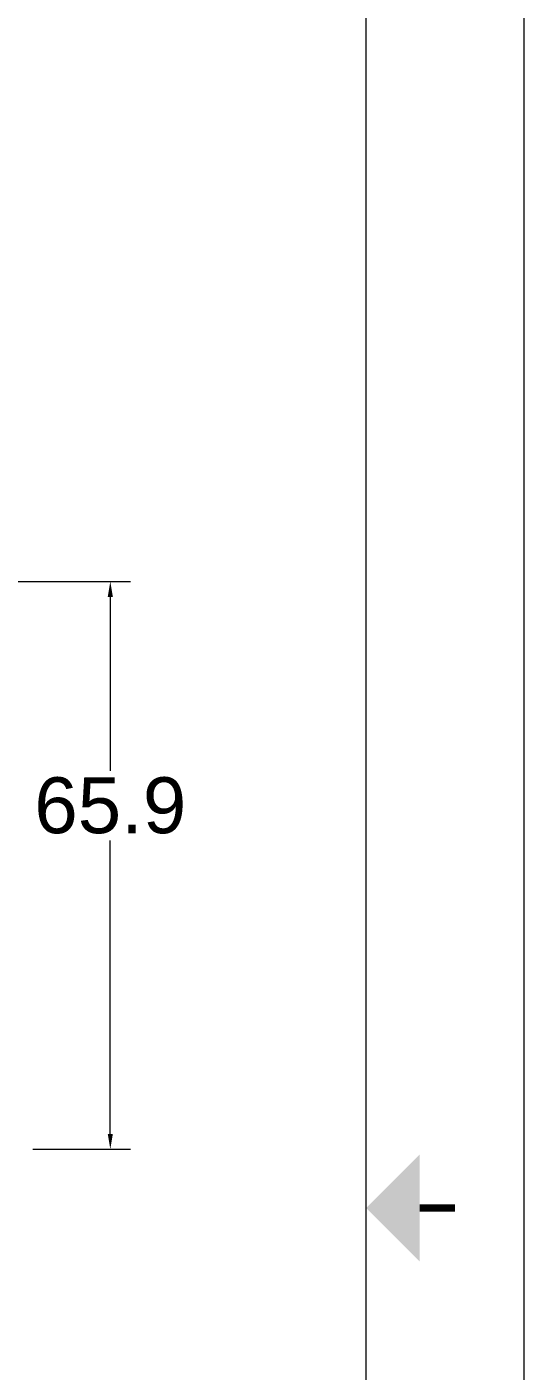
# Model space of a CAD drawing. Header units: inches. Extents: x 0 to 22015, y 0 to 16774.
# Drawn here: x 20548 to 22015, y 7906 to 11872 of the extents above; entities that cross this region are included whole.
import ezdxf
from ezdxf.enums import TextEntityAlignment as Align

# ---------------------------------------------------------------- set-up
doc = ezdxf.new("R2010")
doc.units = ezdxf.units.IN
doc.header["$MEASUREMENT"] = 0
doc.layers.get('Defpoints').update_dxf_attribs({"lineweight": 5})
doc.layers.add('Title Block', color=7, linetype='Continuous', lineweight=5)
doc.styles.add('ACANSTS', font='romans.shx', dxfattribs={"height": 1})
doc.styles.add('Roman', font='arial.ttf')
doc.styles.get("Standard").update_dxf_attribs({"font": 'arial.ttf'})
doc.dimstyles.new('ISO-25', dxfattribs={"dimscale": 30, "dimtxt": 1.5, "dimasz": 1.5, "dimexe": 2, "dimexo": 2, "dimtad": 1, "dimtih": 1, "dimtoh": 1, "dimdec": 1, "dimlfac": 0.03937, "dimdsep": 46, "dimtxsty": 'Standard', "dimcen": 2.5, "dimclrd": 7, "dimclre": 7, "dimclrt": 7, "dimadec": 0, "dimazin": 0, "dimtfac": 1, "dimtdec": 1, "dimtmove": 0, "dimatfit": 3, "dimfxl": 1, "dimlwd": 5, "dimlwe": 5, "dimarcsym": 0})

# ---------------------------------------------------------------- blocks, each defined once
blk = doc.blocks.new('*D43')
at = {"color": 7, "linetype": 'Continuous', "lineweight": 5, "transparency": 16777216}
for p, q in [((20155.3, 10235.3), (20854.2, 10235.3)), ((20794.2, 10190.3), (20794.2, 9677.2)), ((20794.2, 8605.3), (20794.2, 9471.2)), ((20565.4, 8560.3), (20854.2, 8560.3))]:
    blk.add_line(p, q, dxfattribs=at)
at = {"color": 7, "transparency": 16777216}
for points in [[(20786.7, 10190.3), (20801.7, 10190.3), (20794.2, 10235.3)], [(20786.7, 8605.3), (20801.7, 8605.3), (20794.2, 8560.3)]]:
    blk.add_solid(points, dxfattribs=at)
at = {"layer": 'Defpoints', "color": 0, "transparency": 16777216}
for p in [(20095.3, 10235.3), (20794.2, 10235.3), (20505.4, 8560.3)]:
    blk.add_point(p, dxfattribs=at)
at = {"color": 7, "lineweight": 5, "transparency": 16777216, "insert": (20794.2, 9574.2), "char_height": 165, "attachment_point": 5, "style": 'Roman'}
blk.add_mtext('65.9', dxfattribs=at)
blk = doc.blocks.new('LONE STAR BLOWER TITLE BLOCK (SIZE A)')
at = {"layer": 'Title Block', "lineweight": 15}
for p, q in [((23.625, 0), (23.625, 18)), ((23.125, 0.5), (23.125, 17.5))]:
    blk.add_line(p, q, dxfattribs=at)
at = {"layer": 'Title Block', "lineweight": 15, "const_width": 0.0225}
blk.add_lwpolyline([(23.4062, 9), (23.2938, 9)], dxfattribs=at)
at = {"layer": 'Title Block', "lineweight": 15}
blk.add_solid([(23.2938, 8.8312), (23.2938, 9.1688), (23.125, 9)], dxfattribs=at)
at = {"layer": 'Title Block', "lineweight": 15, "style": 'ACANSTS'}
for tag, p, height in [('DRAWN_DATE', (15.8526, 2.3021), 0.135), ('DRAWN_BY', (14.7817, 2.2896), 0.135), ('DRAWING_SUBTITLE', (17.7236, 1.9768), 0.2025), ('CHECKED_BY', (14.804, 1.9438), 0.135), ('CHECK_DATE', (15.8339, 1.9487), 0.135), ('ENGINEER', (14.7979, 1.6123), 0.135), ('ENG_DATE', (15.8249, 1.6112), 0.135), ('DRAWING_SUBTITLE', (17.7211, 1.5494), 0.2025), ('MANUFACTURING', (14.7936, 1.2748), 0.135), ('MFG_DATE', (15.826, 1.2778), 0.135), ('CONTROL', (14.7936, 0.9373), 0.135), ('CONTROL_DATE', (15.826, 0.9403), 0.135), ('CAGE_CODE', (17.9275, 0.9163), 0.135), ('MODEL_FILE_NAME', (9.0607, 0.6111), 0.135), ('APPROVED_BY', (14.7823, 0.5726), 0.135), ('APPROVAL_DATE', (15.8177, 0.5698), 0.135)]:
    blk.add_attdef(tag, p, '', height=height, dxfattribs=at)
at = {"layer": 'Title Block', "lineweight": 15, "style": 'Roman', "flags": 8}
for tag, height, p in [('DWG_NUMBER', 0.2812, (19.0664, 1.1474)), ('SCALE', 0.135, (18.1035, 0.7041)), ('SHEETNUMBER', 0.135, (21.2556, 0.7041)), ('TOTA_SHEETS', 0.135, (21.8939, 0.7016))]:
    blk.add_attdef(tag, text='', height=height, dxfattribs=at).set_placement(p, align=Align.TOP_LEFT)
at = {"layer": 'Title Block', "lineweight": 15, "style": 'ACANSTS'}
blk.add_attdef('REVISION', text='', height=0.135, dxfattribs=at).set_placement((22.8495, 0.8933), align=Align.CENTER)

msp = doc.modelspace()

# ---------------------------------------------------------------- block references
at = {"xscale": 931.8648284389766, "yscale": 931.8648284389766, "zscale": 931.8648284389766}
msp.add_blockref('LONE STAR BLOWER TITLE BLOCK (SIZE A)', (0.07, 0.08), dxfattribs=at)

# ---------------------------------------------------------------- dimensions: what is measured, and where the dimension line sits
at = {"color": 7, "lineweight": 5}
dim = msp.add_linear_dim(base=(20794.2, 10235.25), p1=(20505.39, 8560.25), p2=(20095.29, 10235.25), angle=90, dimstyle='ISO-25', override={"dimtxt": 5.5, "dimpost": '\\X', "dimtxsty": 'Roman', "dimtmove": 1}, dxfattribs=at)
dim.commit()
dim.dimension.update_dxf_attribs({"geometry": '*D43', "text_midpoint": (20794.2, 9574.17), "dimtype": 160})

doc.saveas('drawing.dxf')
